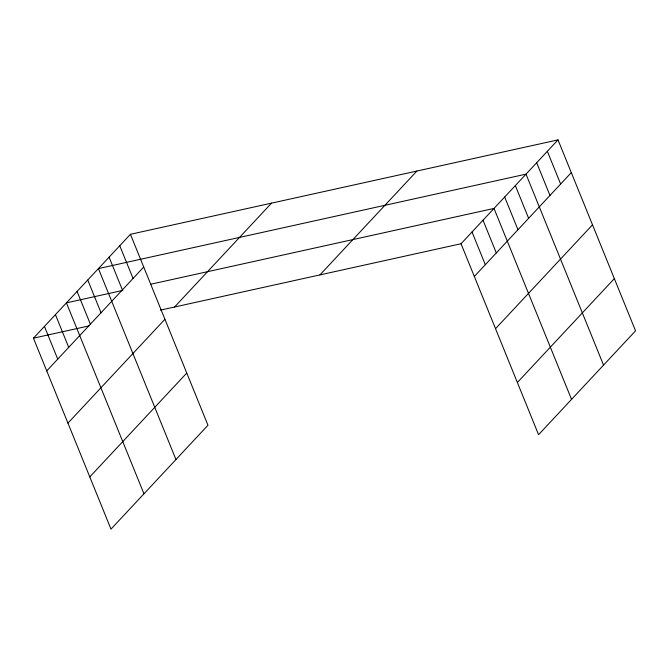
<?xml version="1.0" encoding="UTF-8"?>
<svg xmlns="http://www.w3.org/2000/svg" width="669" height="669" viewBox="0 0 669 669"><rect width="100%" height="100%" fill="white"/><g stroke="black" fill="none" stroke-linecap="round" stroke-linejoin="round"><path stroke-width="1" d="M130.43 234.301L207.967 425.258L110.987 529.12L33.45 338.171L130.43 234.301L558.013 139.88L635.55 330.829L538.57 434.699L461.033 243.742L558.013 139.88M46.738 370.902L143.718 267.04M174.55 307.012L271.53 203.142M67.945 423.117L164.925 319.247M89.788 476.913L186.768 373.043M319.933 274.909L416.912 171.038M474.321 276.481L571.301 172.61M495.528 328.688L592.508 224.826M517.371 382.484L614.351 278.613M122.862 290.388L66.423 302.856L143.96 493.806M151.085 284.158L494.006 208.427L571.543 399.385M33.45 338.171L88.885 325.928M160.443 310.123L461.033 243.742M547.342 151.303L560.639 184.034M536.68 162.726L549.968 195.457M603.547 365.107L526.01 174.149L98.427 268.578L175.964 459.528M515.339 185.581L528.635 218.311M504.677 197.004L517.965 229.735M483.018 220.201L496.306 252.932M472.021 231.976L485.318 264.707M119.759 245.724L133.056 278.463M109.097 257.155L122.385 289.886M87.756 280.002L101.052 312.741M77.094 291.433L90.382 324.164M55.435 314.631L68.723 347.362M44.438 326.397L57.735 359.136"/></g></svg>
